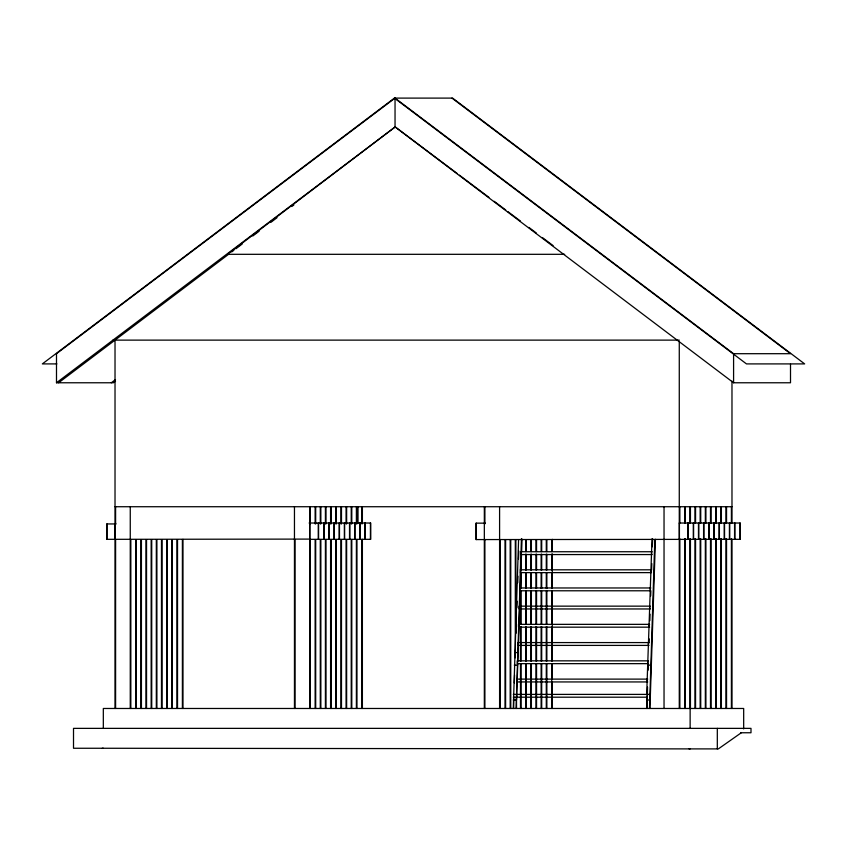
<?xml version="1.0" encoding="UTF-8"?>
<svg xmlns="http://www.w3.org/2000/svg" width="847" height="847" viewBox="0 0 847 847"><rect width="100%" height="100%" fill="white"/><g stroke="black" fill="none" stroke-linecap="round" stroke-linejoin="round"><path stroke-width="1.27" d="M513.282 708.473L518.586 539.571M514.288 682.883L514.563 674.974M515.145 657.854L515.421 649.945M516.003 632.825L516.236 626.229M516.861 607.786L517.094 601.201M517.729 582.757L517.951 576.172M518.533 559.041L518.809 551.143M521.434 538.798L516.098 708.473M517.231 679.326L517.771 663.656M517.856 661.052L518.396 645.403M518.491 642.799L519.645 608.961M519.74 606.367L520.27 590.783M520.354 588.189L520.894 569.809M521.508 554.563L520.979 570.042L521.064 559.475M521.604 551.969L522.048 539.031M646.684 694.392L652.021 538.798M647.553 687.097L647.108 708.473M648.135 670.189L648.357 663.656L517.242 663.656L517.242 660.84L648.357 660.84M649.067 642.799L649.204 638.892M649.829 620.671L650.051 614.17M650.676 595.981L650.856 590.783L519.74 590.783L519.74 587.966L650.856 587.966M651.565 570.042L651.788 563.594M652.359 546.802L652.635 539.041M649.511 708.473L654.805 539.73M649.935 708.473L655.44 539.285M457.327 173.593L395.221 126.902L227.515 254.312L564.684 254.312M394.406 98.104L746.472 363.903L804.65 363.903L452.594 98.104L394.406 98.104L42.35 363.903L56.897 363.903M451.959 98.104L790.505 353.697L733.587 353.697L395.041 98.104L56.495 353.697L56.495 382.77L113.413 382.77L115.52 381.171M56.495 382.77L395.221 126.902M58.602 382.77L228.563 254.312M231.729 251.919L233.836 250.331M235.942 248.743L242.263 243.957M252.798 235.995L259.118 231.22M270.712 222.465L277.033 217.679M291.781 206.53L293.888 204.942M111.306 382.77L115.488 379.604M741.294 732.761L718.351 748.896L689.098 748.896M309.695 539.094L106.711 539.327L106.711 523.944L116.06 523.944M484.336 539.571L740.289 539.327L740.289 523.023L679.273 523.023M112.916 340.123L679.273 340.123M395.041 98.104L395.041 126.902L733.587 382.77L790.505 382.77L790.505 364.274M115.023 506.728L731.977 506.728M309.091 523.023L370.711 523.023L370.711 539.327L309.833 539.327L309.833 523.023M485.363 523.15L476.014 523.15L476.014 539.571L485.363 539.571M652.095 551.736L520.99 551.736L520.99 554.563L652.095 554.563M651.481 569.809L520.365 569.809L520.365 572.625L651.481 572.625M650.231 606.145L519.116 606.145L519.116 608.961L650.231 608.961M649.607 624.345L518.491 624.345L518.491 627.172L649.607 627.172M648.982 642.577L517.866 642.577L517.866 645.403L648.982 645.403M514.701 652.571L517.528 652.571M514.267 665.128L517.094 665.128M647.68 665.128L650.496 665.128M647.733 679.114L516.617 679.114L516.617 681.941L647.733 681.941M513.282 694.392L649.511 694.392M513.282 697.197L647.203 697.197L647.203 694.392M513.282 700.003L516.522 700.003L517.146 679.114M646.684 700.003L649.935 700.003M740.733 732.761L750.993 732.761L750.993 728.367L73.509 728.367L73.509 748.261L103.323 748.261M102.286 748.261L690.136 748.896M459.423 175.17L488.899 197.33M494.161 201.29L505.744 209.992M507.84 211.581L520.471 221.078M528.899 227.409L536.267 232.946M542.578 237.689L553.102 245.609M743.677 728.928L743.677 708.473L103.323 708.473L103.323 728.367M740.013 523.023L740.013 539.327M734.857 523.023L734.857 539.327M734.571 523.023L734.571 539.327M733.587 353.697L733.587 382.77M731.977 381.108L731.977 523.023M731.977 539.327L731.977 708.473M731.406 506.728L731.406 523.023M731.406 538.808L731.406 708.473M729.701 523.023L729.701 539.327M729.415 523.023L729.415 539.327M726.535 506.728L726.535 523.023M726.535 538.808L726.535 708.473M725.964 506.728L725.964 523.023M725.964 538.808L725.964 708.473M724.545 523.023L724.545 539.327M724.259 523.023L724.259 539.327M721.379 506.728L721.379 523.023M721.379 538.808L721.379 708.473M720.808 506.728L720.808 523.023M720.808 538.808L720.808 708.473M719.389 523.023L719.389 539.327M719.103 523.023L719.103 539.327M717.314 728.367L717.314 748.896M716.223 506.728L716.223 523.023M716.223 538.808L716.223 708.473M715.651 506.728L715.651 523.023M715.651 538.808L715.651 708.473M714.233 523.023L714.233 539.327M713.947 523.023L713.947 539.327M711.067 506.728L711.067 523.023M711.067 538.808L711.067 708.473M710.495 506.728L710.495 523.023M710.495 538.808L710.495 708.473M709.055 523.023L709.055 539.327M708.77 523.023L708.77 539.327M705.911 506.728L705.911 523.023M705.911 538.808L705.911 708.473M705.339 506.728L705.339 523.023M705.339 538.808L705.339 708.473M703.878 523.023L703.878 539.327M703.592 523.023L703.592 539.327M700.734 506.728L700.734 523.023M700.734 538.808L700.734 708.473M700.162 506.728L700.162 523.023M700.162 538.808L700.162 708.473M698.754 523.023L698.754 539.327M698.479 523.023L698.479 539.327M695.556 506.728L695.556 523.023M695.556 538.808L695.556 708.473M694.985 506.728L694.985 523.023M694.985 538.808L694.985 708.473M693.598 523.023L693.598 539.327M693.322 523.023L693.322 539.327M690.443 506.728L690.443 523.023M690.443 538.808L690.443 708.473M690.136 708.473L690.136 728.367M689.871 506.728L689.871 523.023M689.871 538.808L689.871 708.473M688.166 523.023L688.166 539.327M687.88 523.023L687.88 539.327M685.287 506.728L685.287 523.023M685.287 538.808L685.287 708.473M684.715 506.728L684.715 523.023M684.715 538.808L684.715 708.473M679.845 506.728L679.845 523.023M679.845 538.808L679.845 708.473M679.41 523.023L679.41 539.327M679.273 341.447L679.273 708.473M664.037 506.728L664.037 708.473M651.576 551.736L651.576 554.563M650.951 569.809L650.951 571.683M650.327 587.966L650.327 590.783M649.702 606.145L649.702 608.961M649.077 624.345L649.077 627.172M648.453 642.577L648.453 645.403M647.828 660.84L647.828 663.656M647.203 679.114L647.203 681.941M646.684 697.197L646.684 708.473M552.297 539.327L552.297 551.217M552.297 553.864L552.297 588.22M552.297 590.867L552.297 660.904M552.297 663.55L552.297 679.4M552.297 682.047L552.297 708.473M551.725 539.687L551.725 551.556M551.725 554.192L551.725 570.02M551.725 572.657L551.725 588.485M551.725 591.121L551.725 624.08M551.725 626.727L551.725 661.009M551.725 663.646L551.725 708.473M546.855 539.687L546.855 551.556M546.855 554.192L546.855 570.02M546.855 572.657L546.855 588.485M546.855 591.121L546.855 624.08M546.855 626.727L546.855 661.009M546.855 663.646L546.855 708.473M546.283 539.687L546.283 551.556M546.283 554.192L546.283 570.02M546.283 572.657L546.283 588.485M546.283 591.121L546.283 624.08M546.283 626.727L546.283 661.009M546.283 663.646L546.283 708.473M541.699 539.687L541.699 551.556M541.699 554.192L541.699 570.02M541.699 572.657L541.699 588.485M541.699 591.121L541.699 624.08M541.699 626.727L541.699 661.009M541.699 663.646L541.699 708.473M541.127 539.687L541.127 551.556M541.127 554.192L541.127 570.02M541.127 572.657L541.127 588.485M541.127 591.121L541.127 624.08M541.127 626.727L541.127 661.009M541.127 663.646L541.127 708.473M536.543 539.687L536.543 551.556M536.543 554.192L536.543 570.02M536.543 572.657L536.543 588.485M536.543 591.121L536.543 624.08M536.543 626.727L536.543 661.009M536.543 663.646L536.543 708.473M535.971 539.687L535.971 551.556M535.971 554.192L535.971 570.02M535.971 572.657L535.971 588.485M535.971 591.121L535.971 624.08M535.971 626.727L535.971 661.009M535.971 663.646L535.971 708.473M531.387 539.687L531.387 551.556M531.387 554.192L531.387 570.02M531.387 572.657L531.387 588.485M531.387 591.121L531.387 624.08M531.387 626.727L531.387 661.009M531.387 663.646L531.387 708.473M530.815 539.687L530.815 551.556M530.815 554.192L530.815 570.02M530.815 572.657L530.815 588.485M530.815 591.121L530.815 624.08M530.815 626.727L530.815 661.009M530.815 663.646L530.815 708.473M526.231 539.687L526.231 551.556M526.231 554.192L526.231 570.02M526.231 572.657L526.231 588.485M526.231 591.121L526.231 624.08M526.231 626.727L526.231 661.009M526.231 663.646L526.231 708.473M525.659 539.687L525.659 551.556M525.659 554.192L525.659 570.02M525.659 572.657L525.659 588.485M525.659 591.121L525.659 624.08M525.659 626.727L525.659 661.009M525.659 663.646L525.659 708.473M521.064 572.657L521.064 588.485M521.064 591.121L521.064 624.08M521.064 626.727L521.064 661.009M521.064 663.646L521.064 708.473M520.492 559.475L520.492 570.02M520.492 572.657L520.492 588.485M520.492 591.121L520.492 624.08M520.492 626.727L520.492 661.009M520.492 663.646L520.492 708.473M516.617 694.392L516.617 697.197M516.522 697.197L516.522 708.473M515.876 539.687L515.876 633.312M515.315 539.687L515.315 657.05M513.706 697.197L513.706 708.473M510.762 539.687L510.762 708.473M510.19 539.687L510.19 708.473M505.606 539.687L505.606 708.473M505.034 539.687L505.034 708.473M500.164 539.687L500.164 708.473M499.592 506.728L499.592 708.473M484.897 506.728L484.897 523.87M484.897 539.687L484.897 708.473M484.336 506.728L484.336 708.473M476.289 523.15L476.289 539.571M370.425 523.023L370.425 539.327M365.269 523.023L365.269 539.327M364.993 523.023L364.993 539.327M362.389 506.728L362.389 523.679M362.389 539.327L362.389 708.473M361.828 506.728L361.828 523.87M361.828 539.687L361.828 708.473M360.113 523.023L360.113 539.327M359.837 523.023L359.837 539.327M358.016 506.728L358.016 523.023M356.947 506.728L356.947 523.87M356.947 539.687L356.947 708.473M356.386 506.728L356.386 523.87M356.386 539.687L356.386 708.473M354.957 523.023L354.957 539.327M354.681 523.023L354.681 539.327M351.791 506.728L351.791 523.87M351.791 539.687L351.791 708.473M351.23 506.728L351.23 523.87M351.23 539.687L351.23 708.473M349.8 523.023L349.8 539.327M349.525 523.023L349.525 539.327M346.635 506.728L346.635 523.87M346.635 539.687L346.635 708.473M346.074 506.728L346.074 523.87M346.074 539.687L346.074 708.473M344.644 523.023L344.644 539.327M344.358 523.023L344.358 539.327M341.479 506.728L341.479 523.87M341.479 539.687L341.479 708.473M340.918 506.728L340.918 523.87M340.918 539.687L340.918 708.473M339.478 523.023L339.478 539.327M339.192 523.023L339.192 539.327M336.323 506.728L336.323 523.87M336.323 539.687L336.323 708.473M335.761 506.728L335.761 523.87M335.761 539.687L335.761 708.473M334.3 523.023L334.3 539.327M334.014 523.023L334.014 539.327M331.156 506.728L331.156 523.87M331.156 539.687L331.156 708.473M330.584 506.728L330.584 523.87M330.584 539.687L330.584 708.473M329.176 523.023L329.176 539.327M328.89 523.023L328.89 539.327M325.979 506.728L325.979 523.87M325.979 539.687L325.979 708.473M325.407 506.728L325.407 523.87M325.407 539.687L325.407 708.473M324.02 523.023L324.02 539.327M323.734 523.023L323.734 539.327M320.854 506.728L320.854 523.87M320.854 539.687L320.854 708.473M320.293 506.728L320.293 523.87M320.293 539.687L320.293 708.473M318.578 523.023L318.578 539.327M318.303 523.023L318.303 539.327M315.698 506.728L315.698 523.87M315.698 539.687L315.698 708.473M315.137 506.728L315.137 523.87M315.137 539.687L315.137 708.473M310.256 506.728L310.256 523.87M310.256 539.687L310.256 708.473M309.695 506.728L309.695 708.473M295.031 539.687L295.031 708.473M294.46 506.728L294.46 708.473M182.963 539.327L182.963 708.473M182.391 539.687L182.391 708.473M177.521 539.687L177.521 708.473M176.949 539.687L176.949 708.473M172.365 539.687L172.365 708.473M171.793 539.687L171.793 708.473M167.208 539.687L167.208 708.473M166.637 539.687L166.637 708.473M162.052 539.687L162.052 708.473M161.481 539.687L161.481 708.473M156.896 539.687L156.896 708.473M156.324 539.687L156.324 708.473M151.729 539.687L151.729 708.473M151.158 539.687L151.158 708.473M146.542 539.687L146.542 708.473M145.98 539.687L145.98 708.473M141.428 539.687L141.428 708.473M140.856 539.687L140.856 708.473M136.272 539.687L136.272 708.473M135.7 539.687L135.7 708.473M130.83 539.687L130.83 708.473M130.258 506.728L130.258 708.473M115.594 506.728L115.594 523.944M115.594 539.761L115.594 708.473M115.171 523.944L115.171 539.327M115.023 340.123L115.023 708.473M106.987 523.944L106.987 539.327"/></g></svg>
